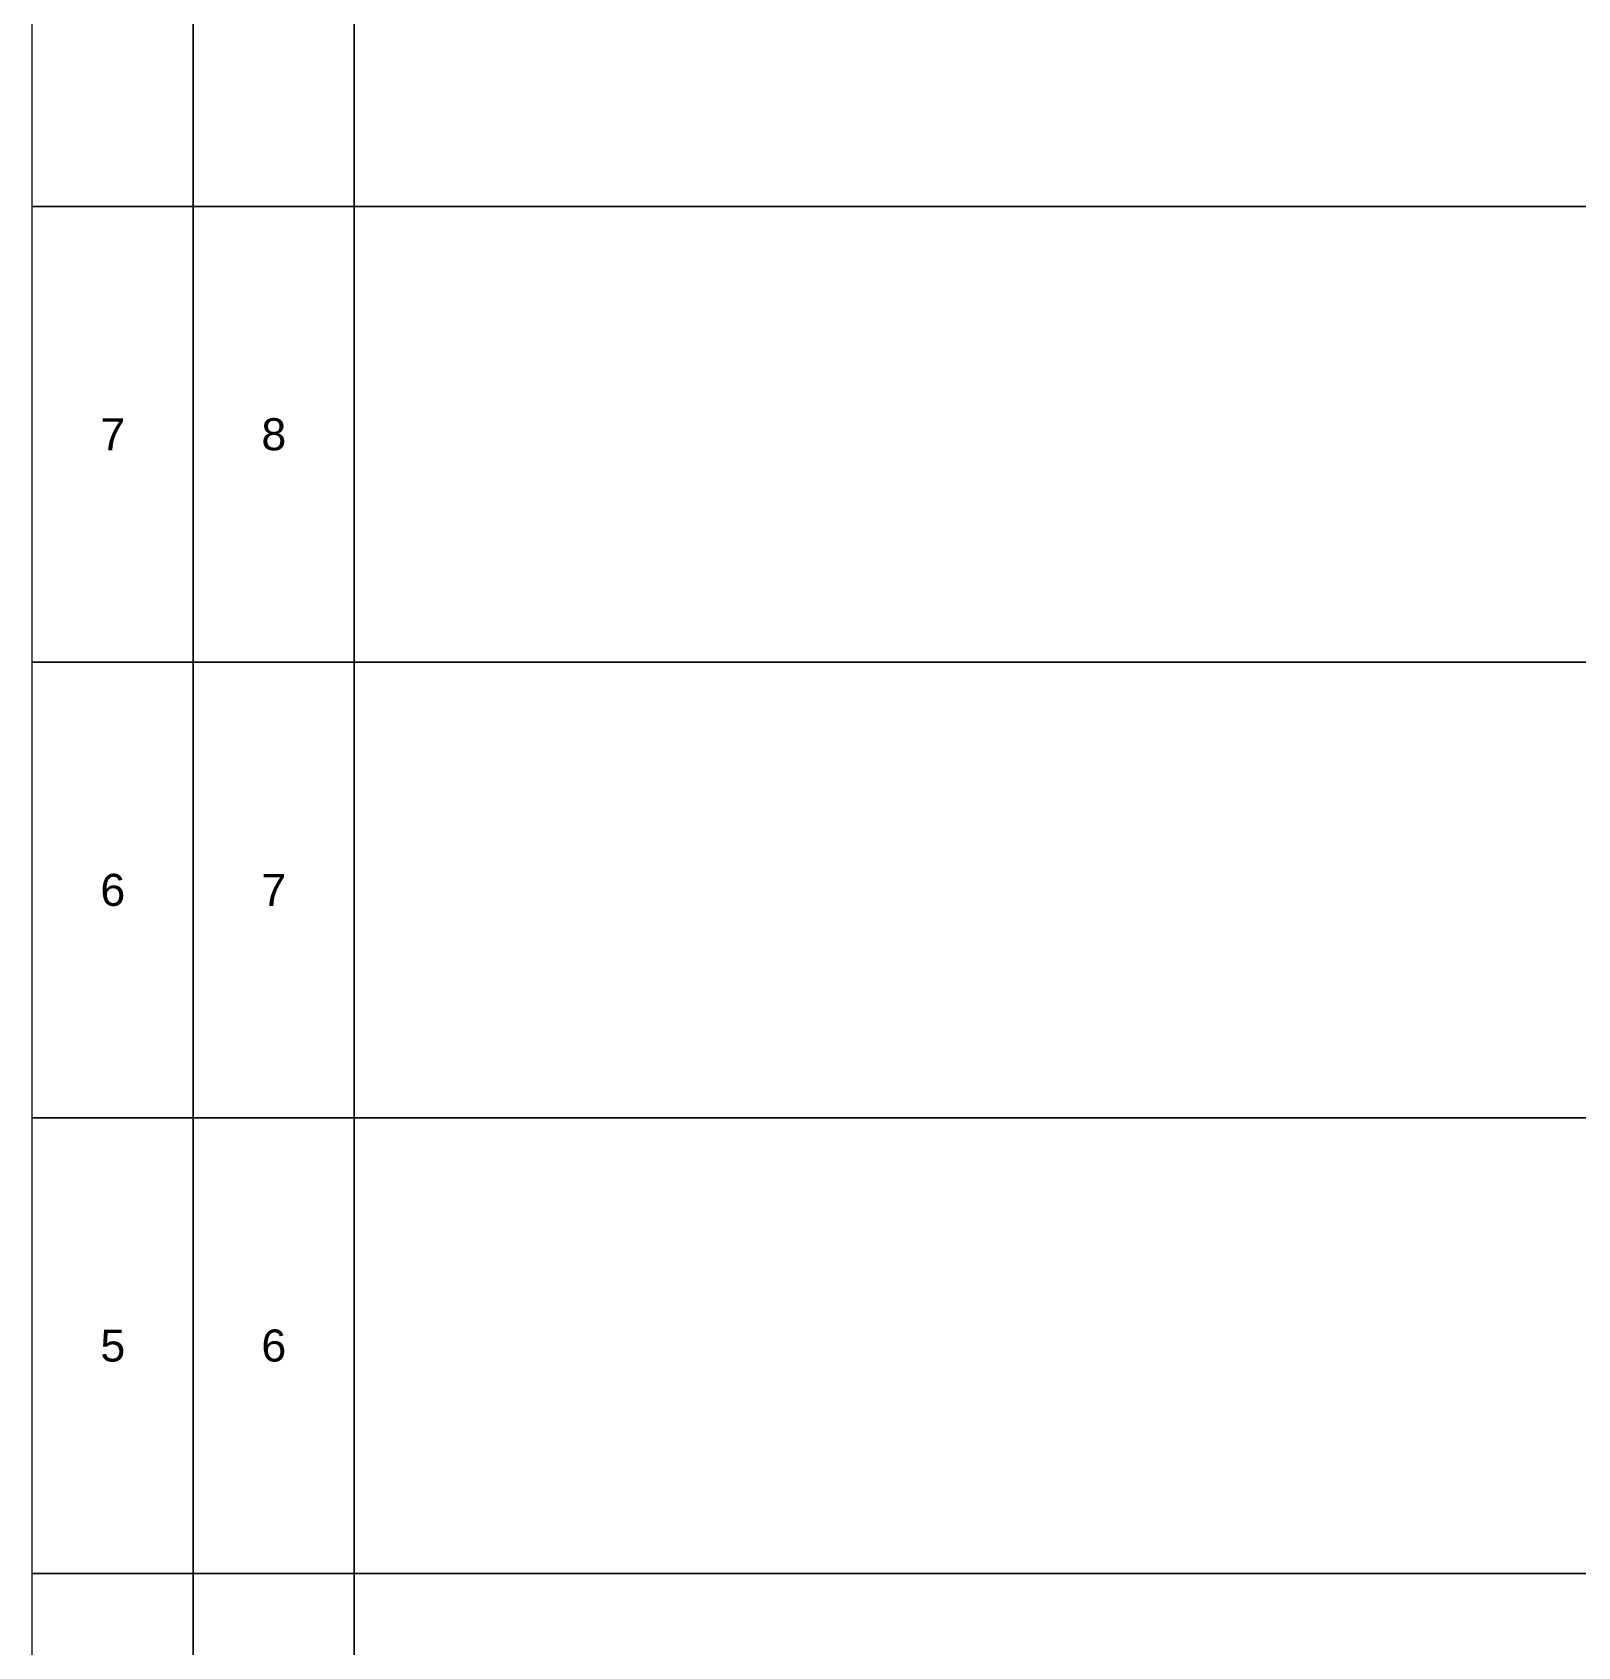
# Model space of a CAD drawing. Header units: metres. Extents: x 8.2 to 67.7, y 13.1 to 54.8.
# Drawn here: x 51.67 to 56.062, y 44.234 to 48.822 of the extents above; entities that cross this region are included whole.
import ezdxf
from ezdxf.enums import TextEntityAlignment as Align

# ---------------------------------------------------------------- set-up
doc = ezdxf.new("R2010")
doc.units = ezdxf.units.M
doc.styles.add('ARIAL', font='arial.ttf')

msp = doc.modelspace()

# ---------------------------------------------------------------- linework, layer by layer
for points in [[(51.6696, 49.622), (52.1272, 49.622), (52.1272, 48.3271), (51.6696, 48.3271)], [(52.1272, 49.622), (52.5849, 49.622), (52.5849, 48.3271), (52.1272, 48.3271)], [(52.5849, 49.622), (59.082, 49.622), (59.082, 48.3271), (52.5849, 48.3271)], [(51.6696, 48.3271), (52.1272, 48.3271), (52.1272, 47.0322), (51.6696, 47.0322)], [(52.1272, 48.3271), (52.5849, 48.3271), (52.5849, 47.0322), (52.1272, 47.0322)], [(52.5849, 48.3271), (59.082, 48.3271), (59.082, 47.0322), (52.5849, 47.0322)], [(51.6696, 47.0322), (52.1272, 47.0322), (52.1272, 45.7374), (51.6696, 45.7374)], [(52.1272, 47.0322), (52.5849, 47.0322), (52.5849, 45.7374), (52.1272, 45.7374)], [(52.5849, 47.0322), (59.082, 47.0322), (59.082, 45.7374), (52.5849, 45.7374)], [(51.6696, 45.7374), (52.1272, 45.7374), (52.1272, 44.4425), (51.6696, 44.4425)], [(52.1272, 45.7374), (52.5849, 45.7374), (52.5849, 44.4425), (52.1272, 44.4425)], [(52.5849, 45.7374), (59.082, 45.7374), (59.082, 44.4425), (52.5849, 44.4425)], [(51.6696, 44.4425), (52.1272, 44.4425), (52.1272, 43.1476), (51.6696, 43.1476)], [(52.1272, 44.4425), (52.5849, 44.4425), (52.5849, 43.1476), (52.1272, 43.1476)], [(52.5849, 44.4425), (59.082, 44.4425), (59.082, 43.1476), (52.5849, 43.1476)]]:
    msp.add_lwpolyline(points, close=True)

# ---------------------------------------------------------------- texts
at = {"style": 'ARIAL', "flags": 12}
for tag, text, height, p in [('7', 'XX', 0.09096, (51.8984, 47.6797)), ('8', '7', 0.091, (52.3561, 47.6797)), ('6', 'XX', 0.09096, (51.8984, 46.3848)), ('7', 'XX', 0.09096, (52.3561, 46.3848)), ('5', 'XX', 0.09096, (51.8984, 45.0899)), ('6', 'XX', 0.09096, (52.3561, 45.0899))]:
    msp.add_attdef(tag, text=text, height=height, dxfattribs=at).set_placement(p, align=Align.MIDDLE_CENTER)

doc.saveas('drawing.dxf')
